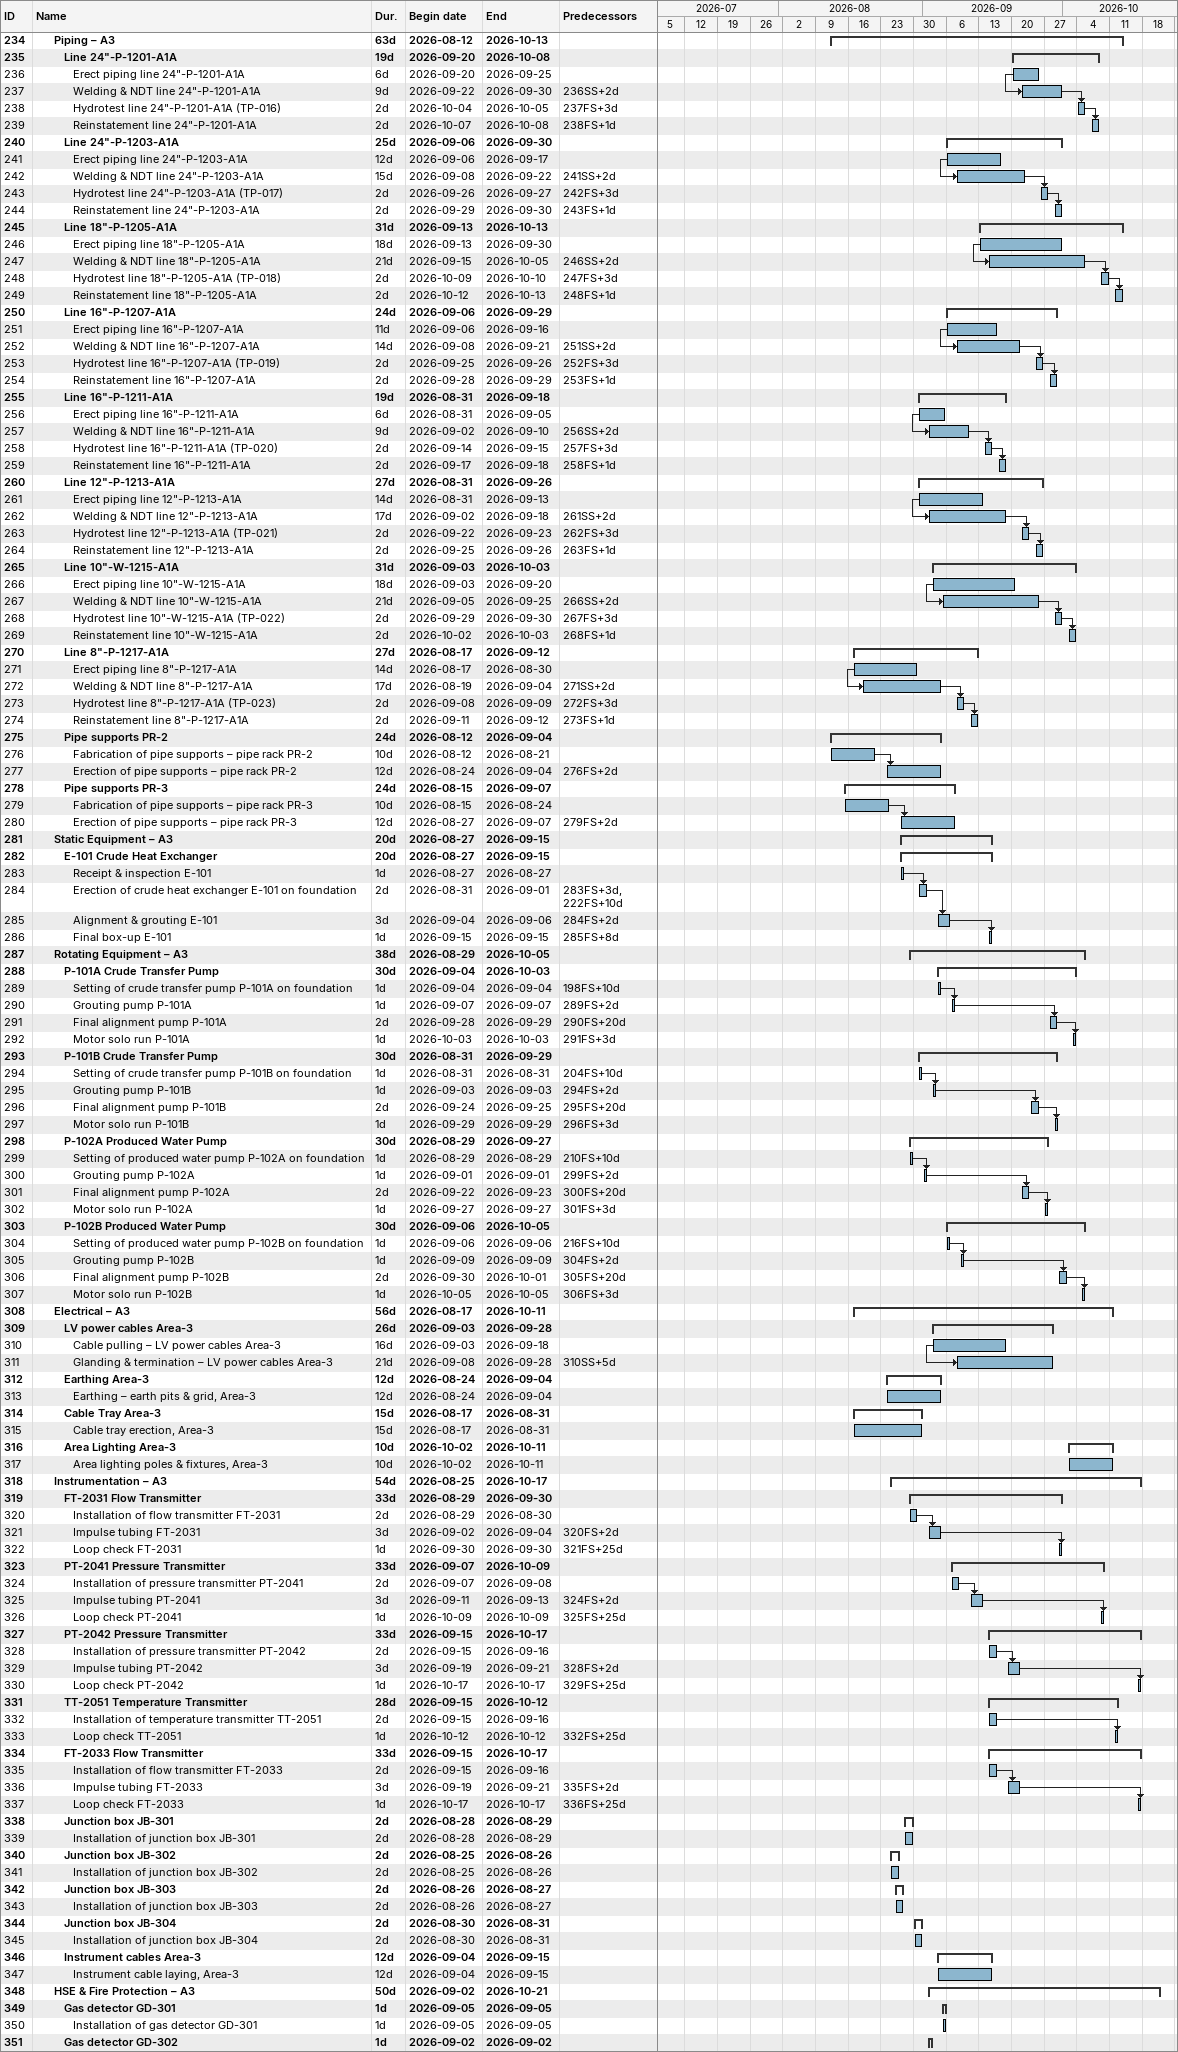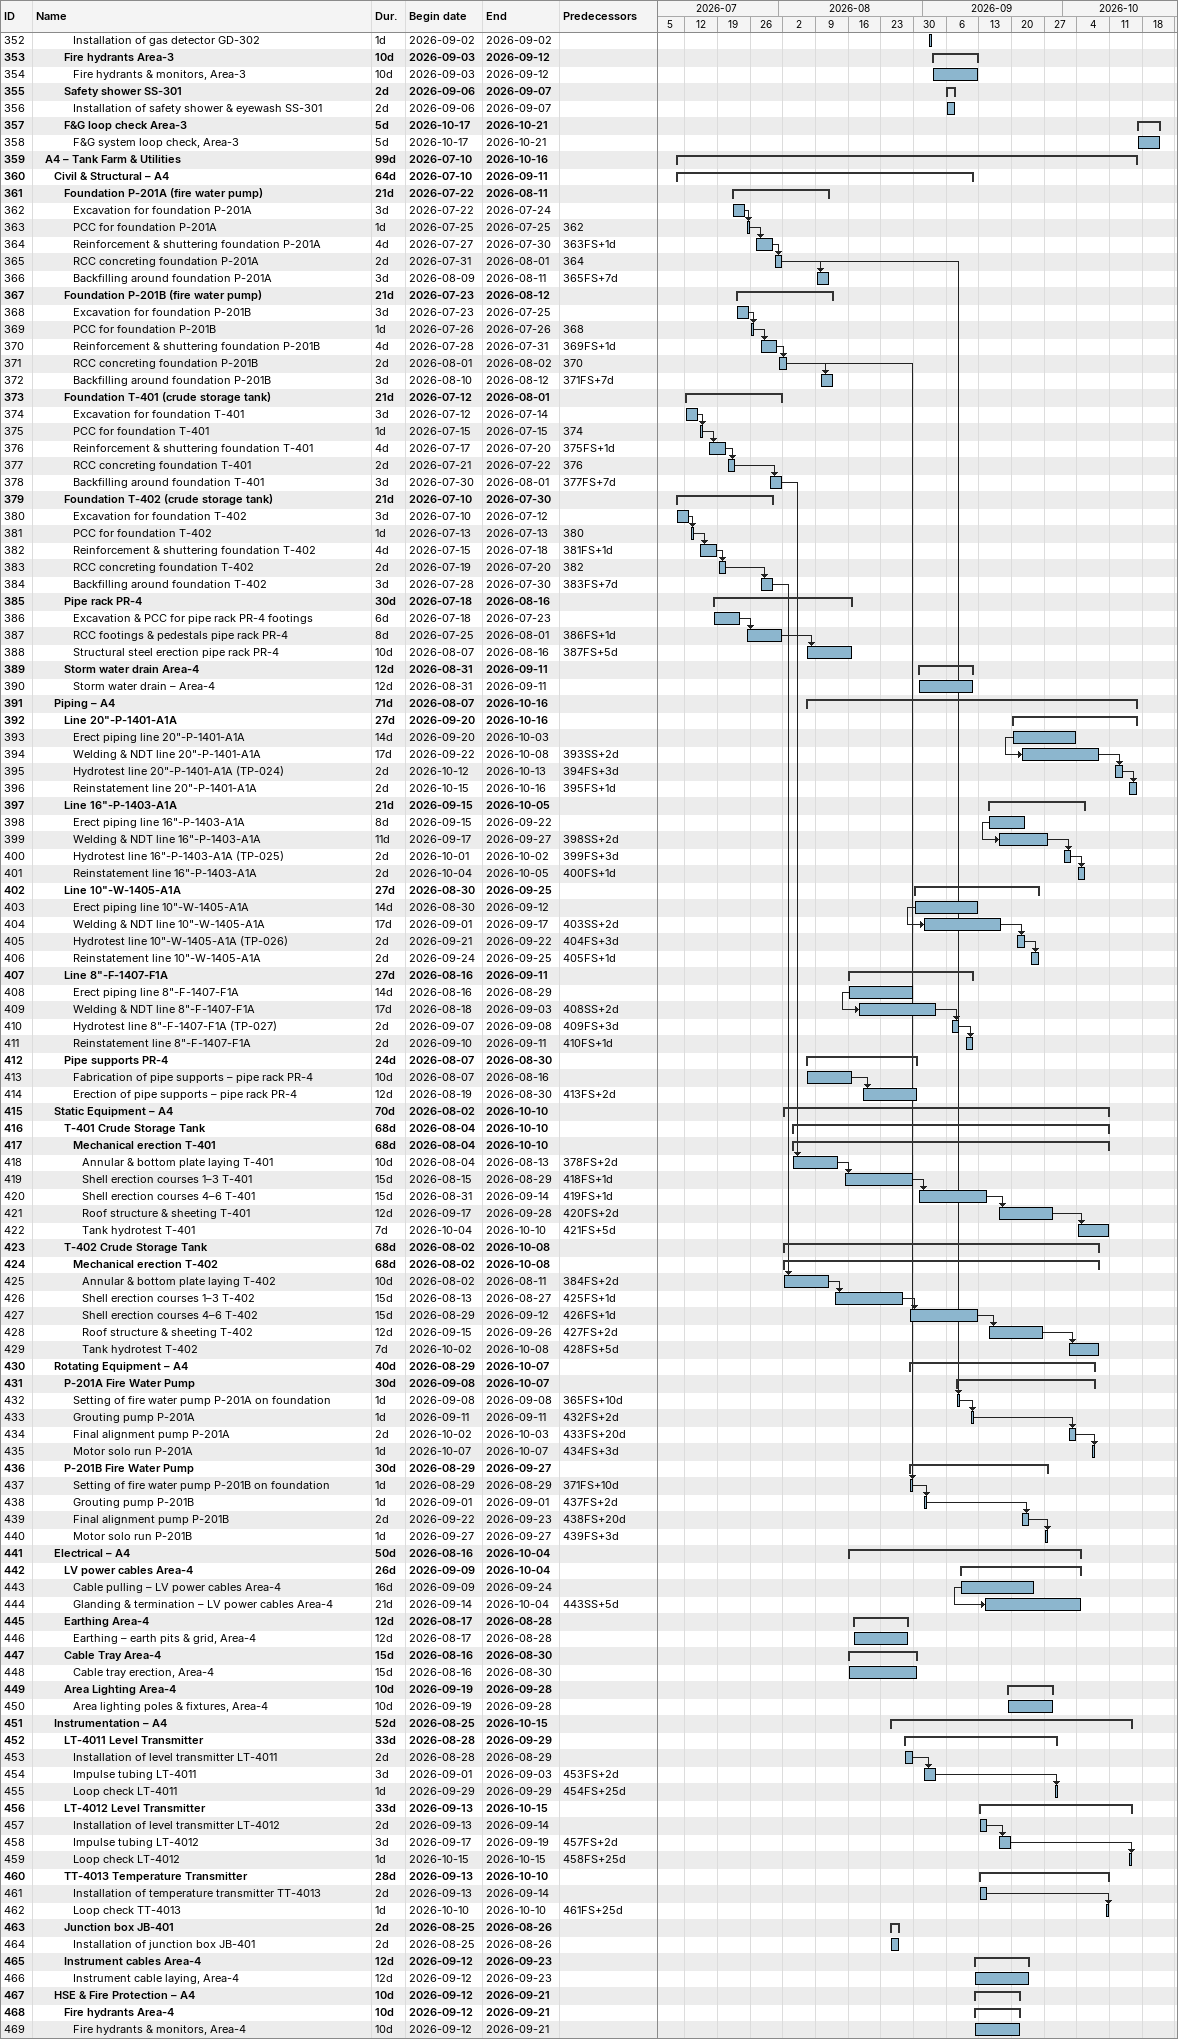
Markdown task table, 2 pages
| ID | Level | Task | Duration | Start | Finish | Predecessors |
|---|---|---|---|---|---|---|
| 234 | 3 | **Piping – A3** | 63d | 2026-08-12 | 2026-10-13 |  |
| 235 | 4 | **Line 24"-P-1201-A1A** | 19d | 2026-09-20 | 2026-10-08 |  |
| 236 | 5 | Erect piping line 24"-P-1201-A1A | 6d | 2026-09-20 | 2026-09-25 |  |
| 237 | 5 | Welding & NDT line 24"-P-1201-A1A | 9d | 2026-09-22 | 2026-09-30 | 236SS+2d |
| 238 | 5 | Hydrotest line 24"-P-1201-A1A (TP-016) | 2d | 2026-10-04 | 2026-10-05 | 237FS+3d |
| 239 | 5 | Reinstatement line 24"-P-1201-A1A | 2d | 2026-10-07 | 2026-10-08 | 238FS+1d |
| 240 | 4 | **Line 24"-P-1203-A1A** | 25d | 2026-09-06 | 2026-09-30 |  |
| 241 | 5 | Erect piping line 24"-P-1203-A1A | 12d | 2026-09-06 | 2026-09-17 |  |
| 242 | 5 | Welding & NDT line 24"-P-1203-A1A | 15d | 2026-09-08 | 2026-09-22 | 241SS+2d |
| 243 | 5 | Hydrotest line 24"-P-1203-A1A (TP-017) | 2d | 2026-09-26 | 2026-09-27 | 242FS+3d |
| 244 | 5 | Reinstatement line 24"-P-1203-A1A | 2d | 2026-09-29 | 2026-09-30 | 243FS+1d |
| 245 | 4 | **Line 18"-P-1205-A1A** | 31d | 2026-09-13 | 2026-10-13 |  |
| 246 | 5 | Erect piping line 18"-P-1205-A1A | 18d | 2026-09-13 | 2026-09-30 |  |
| 247 | 5 | Welding & NDT line 18"-P-1205-A1A | 21d | 2026-09-15 | 2026-10-05 | 246SS+2d |
| 248 | 5 | Hydrotest line 18"-P-1205-A1A (TP-018) | 2d | 2026-10-09 | 2026-10-10 | 247FS+3d |
| 249 | 5 | Reinstatement line 18"-P-1205-A1A | 2d | 2026-10-12 | 2026-10-13 | 248FS+1d |
| 250 | 4 | **Line 16"-P-1207-A1A** | 24d | 2026-09-06 | 2026-09-29 |  |
| 251 | 5 | Erect piping line 16"-P-1207-A1A | 11d | 2026-09-06 | 2026-09-16 |  |
| 252 | 5 | Welding & NDT line 16"-P-1207-A1A | 14d | 2026-09-08 | 2026-09-21 | 251SS+2d |
| 253 | 5 | Hydrotest line 16"-P-1207-A1A (TP-019) | 2d | 2026-09-25 | 2026-09-26 | 252FS+3d |
| 254 | 5 | Reinstatement line 16"-P-1207-A1A | 2d | 2026-09-28 | 2026-09-29 | 253FS+1d |
| 255 | 4 | **Line 16"-P-1211-A1A** | 19d | 2026-08-31 | 2026-09-18 |  |
| 256 | 5 | Erect piping line 16"-P-1211-A1A | 6d | 2026-08-31 | 2026-09-05 |  |
| 257 | 5 | Welding & NDT line 16"-P-1211-A1A | 9d | 2026-09-02 | 2026-09-10 | 256SS+2d |
| 258 | 5 | Hydrotest line 16"-P-1211-A1A (TP-020) | 2d | 2026-09-14 | 2026-09-15 | 257FS+3d |
| 259 | 5 | Reinstatement line 16"-P-1211-A1A | 2d | 2026-09-17 | 2026-09-18 | 258FS+1d |
| 260 | 4 | **Line 12"-P-1213-A1A** | 27d | 2026-08-31 | 2026-09-26 |  |
| 261 | 5 | Erect piping line 12"-P-1213-A1A | 14d | 2026-08-31 | 2026-09-13 |  |
| 262 | 5 | Welding & NDT line 12"-P-1213-A1A | 17d | 2026-09-02 | 2026-09-18 | 261SS+2d |
| 263 | 5 | Hydrotest line 12"-P-1213-A1A (TP-021) | 2d | 2026-09-22 | 2026-09-23 | 262FS+3d |
| 264 | 5 | Reinstatement line 12"-P-1213-A1A | 2d | 2026-09-25 | 2026-09-26 | 263FS+1d |
| 265 | 4 | **Line 10"-W-1215-A1A** | 31d | 2026-09-03 | 2026-10-03 |  |
| 266 | 5 | Erect piping line 10"-W-1215-A1A | 18d | 2026-09-03 | 2026-09-20 |  |
| 267 | 5 | Welding & NDT line 10"-W-1215-A1A | 21d | 2026-09-05 | 2026-09-25 | 266SS+2d |
| 268 | 5 | Hydrotest line 10"-W-1215-A1A (TP-022) | 2d | 2026-09-29 | 2026-09-30 | 267FS+3d |
| 269 | 5 | Reinstatement line 10"-W-1215-A1A | 2d | 2026-10-02 | 2026-10-03 | 268FS+1d |
| 270 | 4 | **Line 8"-P-1217-A1A** | 27d | 2026-08-17 | 2026-09-12 |  |
| 271 | 5 | Erect piping line 8"-P-1217-A1A | 14d | 2026-08-17 | 2026-08-30 |  |
| 272 | 5 | Welding & NDT line 8"-P-1217-A1A | 17d | 2026-08-19 | 2026-09-04 | 271SS+2d |
| 273 | 5 | Hydrotest line 8"-P-1217-A1A (TP-023) | 2d | 2026-09-08 | 2026-09-09 | 272FS+3d |
| 274 | 5 | Reinstatement line 8"-P-1217-A1A | 2d | 2026-09-11 | 2026-09-12 | 273FS+1d |
| 275 | 4 | **Pipe supports PR-2** | 24d | 2026-08-12 | 2026-09-04 |  |
| 276 | 5 | Fabrication of pipe supports – pipe rack PR-2 | 10d | 2026-08-12 | 2026-08-21 |  |
| 277 | 5 | Erection of pipe supports – pipe rack PR-2 | 12d | 2026-08-24 | 2026-09-04 | 276FS+2d |
| 278 | 4 | **Pipe supports PR-3** | 24d | 2026-08-15 | 2026-09-07 |  |
| 279 | 5 | Fabrication of pipe supports – pipe rack PR-3 | 10d | 2026-08-15 | 2026-08-24 |  |
| 280 | 5 | Erection of pipe supports – pipe rack PR-3 | 12d | 2026-08-27 | 2026-09-07 | 279FS+2d |
| 281 | 3 | **Static Equipment – A3** | 20d | 2026-08-27 | 2026-09-15 |  |
| 282 | 4 | **E-101 Crude Heat Exchanger** | 20d | 2026-08-27 | 2026-09-15 |  |
| 283 | 5 | Receipt & inspection E-101 | 1d | 2026-08-27 | 2026-08-27 |  |
| 284 | 5 | Erection of crude heat exchanger E-101 on foundation | 2d | 2026-08-31 | 2026-09-01 | 283FS+3d, 222FS+10d |
| 285 | 5 | Alignment & grouting E-101 | 3d | 2026-09-04 | 2026-09-06 | 284FS+2d |
| 286 | 5 | Final box-up E-101 | 1d | 2026-09-15 | 2026-09-15 | 285FS+8d |
| 287 | 3 | **Rotating Equipment – A3** | 38d | 2026-08-29 | 2026-10-05 |  |
| 288 | 4 | **P-101A Crude Transfer Pump** | 30d | 2026-09-04 | 2026-10-03 |  |
| 289 | 5 | Setting of crude transfer pump P-101A on foundation | 1d | 2026-09-04 | 2026-09-04 | 198FS+10d |
| 290 | 5 | Grouting pump P-101A | 1d | 2026-09-07 | 2026-09-07 | 289FS+2d |
| 291 | 5 | Final alignment pump P-101A | 2d | 2026-09-28 | 2026-09-29 | 290FS+20d |
| 292 | 5 | Motor solo run P-101A | 1d | 2026-10-03 | 2026-10-03 | 291FS+3d |
| 293 | 4 | **P-101B Crude Transfer Pump** | 30d | 2026-08-31 | 2026-09-29 |  |
| 294 | 5 | Setting of crude transfer pump P-101B on foundation | 1d | 2026-08-31 | 2026-08-31 | 204FS+10d |
| 295 | 5 | Grouting pump P-101B | 1d | 2026-09-03 | 2026-09-03 | 294FS+2d |
| 296 | 5 | Final alignment pump P-101B | 2d | 2026-09-24 | 2026-09-25 | 295FS+20d |
| 297 | 5 | Motor solo run P-101B | 1d | 2026-09-29 | 2026-09-29 | 296FS+3d |
| 298 | 4 | **P-102A Produced Water Pump** | 30d | 2026-08-29 | 2026-09-27 |  |
| 299 | 5 | Setting of produced water pump P-102A on foundation | 1d | 2026-08-29 | 2026-08-29 | 210FS+10d |
| 300 | 5 | Grouting pump P-102A | 1d | 2026-09-01 | 2026-09-01 | 299FS+2d |
| 301 | 5 | Final alignment pump P-102A | 2d | 2026-09-22 | 2026-09-23 | 300FS+20d |
| 302 | 5 | Motor solo run P-102A | 1d | 2026-09-27 | 2026-09-27 | 301FS+3d |
| 303 | 4 | **P-102B Produced Water Pump** | 30d | 2026-09-06 | 2026-10-05 |  |
| 304 | 5 | Setting of produced water pump P-102B on foundation | 1d | 2026-09-06 | 2026-09-06 | 216FS+10d |
| 305 | 5 | Grouting pump P-102B | 1d | 2026-09-09 | 2026-09-09 | 304FS+2d |
| 306 | 5 | Final alignment pump P-102B | 2d | 2026-09-30 | 2026-10-01 | 305FS+20d |
| 307 | 5 | Motor solo run P-102B | 1d | 2026-10-05 | 2026-10-05 | 306FS+3d |
| 308 | 3 | **Electrical – A3** | 56d | 2026-08-17 | 2026-10-11 |  |
| 309 | 4 | **LV power cables Area-3** | 26d | 2026-09-03 | 2026-09-28 |  |
| 310 | 5 | Cable pulling – LV power cables Area-3 | 16d | 2026-09-03 | 2026-09-18 |  |
| 311 | 5 | Glanding & termination – LV power cables Area-3 | 21d | 2026-09-08 | 2026-09-28 | 310SS+5d |
| 312 | 4 | **Earthing Area-3** | 12d | 2026-08-24 | 2026-09-04 |  |
| 313 | 5 | Earthing – earth pits & grid, Area-3 | 12d | 2026-08-24 | 2026-09-04 |  |
| 314 | 4 | **Cable Tray Area-3** | 15d | 2026-08-17 | 2026-08-31 |  |
| 315 | 5 | Cable tray erection, Area-3 | 15d | 2026-08-17 | 2026-08-31 |  |
| 316 | 4 | **Area Lighting Area-3** | 10d | 2026-10-02 | 2026-10-11 |  |
| 317 | 5 | Area lighting poles & fixtures, Area-3 | 10d | 2026-10-02 | 2026-10-11 |  |
| 318 | 3 | **Instrumentation – A3** | 54d | 2026-08-25 | 2026-10-17 |  |
| 319 | 4 | **FT-2031 Flow Transmitter** | 33d | 2026-08-29 | 2026-09-30 |  |
| 320 | 5 | Installation of flow transmitter FT-2031 | 2d | 2026-08-29 | 2026-08-30 |  |
| 321 | 5 | Impulse tubing FT-2031 | 3d | 2026-09-02 | 2026-09-04 | 320FS+2d |
| 322 | 5 | Loop check FT-2031 | 1d | 2026-09-30 | 2026-09-30 | 321FS+25d |
| 323 | 4 | **PT-2041 Pressure Transmitter** | 33d | 2026-09-07 | 2026-10-09 |  |
| 324 | 5 | Installation of pressure transmitter PT-2041 | 2d | 2026-09-07 | 2026-09-08 |  |
| 325 | 5 | Impulse tubing PT-2041 | 3d | 2026-09-11 | 2026-09-13 | 324FS+2d |
| 326 | 5 | Loop check PT-2041 | 1d | 2026-10-09 | 2026-10-09 | 325FS+25d |
| 327 | 4 | **PT-2042 Pressure Transmitter** | 33d | 2026-09-15 | 2026-10-17 |  |
| 328 | 5 | Installation of pressure transmitter PT-2042 | 2d | 2026-09-15 | 2026-09-16 |  |
| 329 | 5 | Impulse tubing PT-2042 | 3d | 2026-09-19 | 2026-09-21 | 328FS+2d |
| 330 | 5 | Loop check PT-2042 | 1d | 2026-10-17 | 2026-10-17 | 329FS+25d |
| 331 | 4 | **TT-2051 Temperature Transmitter** | 28d | 2026-09-15 | 2026-10-12 |  |
| 332 | 5 | Installation of temperature transmitter TT-2051 | 2d | 2026-09-15 | 2026-09-16 |  |
| 333 | 5 | Loop check TT-2051 | 1d | 2026-10-12 | 2026-10-12 | 332FS+25d |
| 334 | 4 | **FT-2033 Flow Transmitter** | 33d | 2026-09-15 | 2026-10-17 |  |
| 335 | 5 | Installation of flow transmitter FT-2033 | 2d | 2026-09-15 | 2026-09-16 |  |
| 336 | 5 | Impulse tubing FT-2033 | 3d | 2026-09-19 | 2026-09-21 | 335FS+2d |
| 337 | 5 | Loop check FT-2033 | 1d | 2026-10-17 | 2026-10-17 | 336FS+25d |
| 338 | 4 | **Junction box JB-301** | 2d | 2026-08-28 | 2026-08-29 |  |
| 339 | 5 | Installation of junction box JB-301 | 2d | 2026-08-28 | 2026-08-29 |  |
| 340 | 4 | **Junction box JB-302** | 2d | 2026-08-25 | 2026-08-26 |  |
| 341 | 5 | Installation of junction box JB-302 | 2d | 2026-08-25 | 2026-08-26 |  |
| 342 | 4 | **Junction box JB-303** | 2d | 2026-08-26 | 2026-08-27 |  |
| 343 | 5 | Installation of junction box JB-303 | 2d | 2026-08-26 | 2026-08-27 |  |
| 344 | 4 | **Junction box JB-304** | 2d | 2026-08-30 | 2026-08-31 |  |
| 345 | 5 | Installation of junction box JB-304 | 2d | 2026-08-30 | 2026-08-31 |  |
| 346 | 4 | **Instrument cables Area-3** | 12d | 2026-09-04 | 2026-09-15 |  |
| 347 | 5 | Instrument cable laying, Area-3 | 12d | 2026-09-04 | 2026-09-15 |  |
| 348 | 3 | **HSE & Fire Protection – A3** | 50d | 2026-09-02 | 2026-10-21 |  |
| 349 | 4 | **Gas detector GD-301** | 1d | 2026-09-05 | 2026-09-05 |  |
| 350 | 5 | Installation of gas detector GD-301 | 1d | 2026-09-05 | 2026-09-05 |  |
| 351 | 4 | **Gas detector GD-302** | 1d | 2026-09-02 | 2026-09-02 |  |
| 352 | 5 | Installation of gas detector GD-302 | 1d | 2026-09-02 | 2026-09-02 |  |
| 353 | 4 | **Fire hydrants Area-3** | 10d | 2026-09-03 | 2026-09-12 |  |
| 354 | 5 | Fire hydrants & monitors, Area-3 | 10d | 2026-09-03 | 2026-09-12 |  |
| 355 | 4 | **Safety shower SS-301** | 2d | 2026-09-06 | 2026-09-07 |  |
| 356 | 5 | Installation of safety shower & eyewash SS-301 | 2d | 2026-09-06 | 2026-09-07 |  |
| 357 | 4 | **F&G loop check Area-3** | 5d | 2026-10-17 | 2026-10-21 |  |
| 358 | 5 | F&G system loop check, Area-3 | 5d | 2026-10-17 | 2026-10-21 |  |
| 359 | 2 | **A4 – Tank Farm & Utilities** | 99d | 2026-07-10 | 2026-10-16 |  |
| 360 | 3 | **Civil & Structural – A4** | 64d | 2026-07-10 | 2026-09-11 |  |
| 361 | 4 | **Foundation P-201A (fire water pump)** | 21d | 2026-07-22 | 2026-08-11 |  |
| 362 | 5 | Excavation for foundation P-201A | 3d | 2026-07-22 | 2026-07-24 |  |
| 363 | 5 | PCC for foundation P-201A | 1d | 2026-07-25 | 2026-07-25 | 362 |
| 364 | 5 | Reinforcement & shuttering foundation P-201A | 4d | 2026-07-27 | 2026-07-30 | 363FS+1d |
| 365 | 5 | RCC concreting foundation P-201A | 2d | 2026-07-31 | 2026-08-01 | 364 |
| 366 | 5 | Backfilling around foundation P-201A | 3d | 2026-08-09 | 2026-08-11 | 365FS+7d |
| 367 | 4 | **Foundation P-201B (fire water pump)** | 21d | 2026-07-23 | 2026-08-12 |  |
| 368 | 5 | Excavation for foundation P-201B | 3d | 2026-07-23 | 2026-07-25 |  |
| 369 | 5 | PCC for foundation P-201B | 1d | 2026-07-26 | 2026-07-26 | 368 |
| 370 | 5 | Reinforcement & shuttering foundation P-201B | 4d | 2026-07-28 | 2026-07-31 | 369FS+1d |
| 371 | 5 | RCC concreting foundation P-201B | 2d | 2026-08-01 | 2026-08-02 | 370 |
| 372 | 5 | Backfilling around foundation P-201B | 3d | 2026-08-10 | 2026-08-12 | 371FS+7d |
| 373 | 4 | **Foundation T-401 (crude storage tank)** | 21d | 2026-07-12 | 2026-08-01 |  |
| 374 | 5 | Excavation for foundation T-401 | 3d | 2026-07-12 | 2026-07-14 |  |
| 375 | 5 | PCC for foundation T-401 | 1d | 2026-07-15 | 2026-07-15 | 374 |
| 376 | 5 | Reinforcement & shuttering foundation T-401 | 4d | 2026-07-17 | 2026-07-20 | 375FS+1d |
| 377 | 5 | RCC concreting foundation T-401 | 2d | 2026-07-21 | 2026-07-22 | 376 |
| 378 | 5 | Backfilling around foundation T-401 | 3d | 2026-07-30 | 2026-08-01 | 377FS+7d |
| 379 | 4 | **Foundation T-402 (crude storage tank)** | 21d | 2026-07-10 | 2026-07-30 |  |
| 380 | 5 | Excavation for foundation T-402 | 3d | 2026-07-10 | 2026-07-12 |  |
| 381 | 5 | PCC for foundation T-402 | 1d | 2026-07-13 | 2026-07-13 | 380 |
| 382 | 5 | Reinforcement & shuttering foundation T-402 | 4d | 2026-07-15 | 2026-07-18 | 381FS+1d |
| 383 | 5 | RCC concreting foundation T-402 | 2d | 2026-07-19 | 2026-07-20 | 382 |
| 384 | 5 | Backfilling around foundation T-402 | 3d | 2026-07-28 | 2026-07-30 | 383FS+7d |
| 385 | 4 | **Pipe rack PR-4** | 30d | 2026-07-18 | 2026-08-16 |  |
| 386 | 5 | Excavation & PCC for pipe rack PR-4 footings | 6d | 2026-07-18 | 2026-07-23 |  |
| 387 | 5 | RCC footings & pedestals pipe rack PR-4 | 8d | 2026-07-25 | 2026-08-01 | 386FS+1d |
| 388 | 5 | Structural steel erection pipe rack PR-4 | 10d | 2026-08-07 | 2026-08-16 | 387FS+5d |
| 389 | 4 | **Storm water drain Area-4** | 12d | 2026-08-31 | 2026-09-11 |  |
| 390 | 5 | Storm water drain – Area-4 | 12d | 2026-08-31 | 2026-09-11 |  |
| 391 | 3 | **Piping – A4** | 71d | 2026-08-07 | 2026-10-16 |  |
| 392 | 4 | **Line 20"-P-1401-A1A** | 27d | 2026-09-20 | 2026-10-16 |  |
| 393 | 5 | Erect piping line 20"-P-1401-A1A | 14d | 2026-09-20 | 2026-10-03 |  |
| 394 | 5 | Welding & NDT line 20"-P-1401-A1A | 17d | 2026-09-22 | 2026-10-08 | 393SS+2d |
| 395 | 5 | Hydrotest line 20"-P-1401-A1A (TP-024) | 2d | 2026-10-12 | 2026-10-13 | 394FS+3d |
| 396 | 5 | Reinstatement line 20"-P-1401-A1A | 2d | 2026-10-15 | 2026-10-16 | 395FS+1d |
| 397 | 4 | **Line 16"-P-1403-A1A** | 21d | 2026-09-15 | 2026-10-05 |  |
| 398 | 5 | Erect piping line 16"-P-1403-A1A | 8d | 2026-09-15 | 2026-09-22 |  |
| 399 | 5 | Welding & NDT line 16"-P-1403-A1A | 11d | 2026-09-17 | 2026-09-27 | 398SS+2d |
| 400 | 5 | Hydrotest line 16"-P-1403-A1A (TP-025) | 2d | 2026-10-01 | 2026-10-02 | 399FS+3d |
| 401 | 5 | Reinstatement line 16"-P-1403-A1A | 2d | 2026-10-04 | 2026-10-05 | 400FS+1d |
| 402 | 4 | **Line 10"-W-1405-A1A** | 27d | 2026-08-30 | 2026-09-25 |  |
| 403 | 5 | Erect piping line 10"-W-1405-A1A | 14d | 2026-08-30 | 2026-09-12 |  |
| 404 | 5 | Welding & NDT line 10"-W-1405-A1A | 17d | 2026-09-01 | 2026-09-17 | 403SS+2d |
| 405 | 5 | Hydrotest line 10"-W-1405-A1A (TP-026) | 2d | 2026-09-21 | 2026-09-22 | 404FS+3d |
| 406 | 5 | Reinstatement line 10"-W-1405-A1A | 2d | 2026-09-24 | 2026-09-25 | 405FS+1d |
| 407 | 4 | **Line 8"-F-1407-F1A** | 27d | 2026-08-16 | 2026-09-11 |  |
| 408 | 5 | Erect piping line 8"-F-1407-F1A | 14d | 2026-08-16 | 2026-08-29 |  |
| 409 | 5 | Welding & NDT line 8"-F-1407-F1A | 17d | 2026-08-18 | 2026-09-03 | 408SS+2d |
| 410 | 5 | Hydrotest line 8"-F-1407-F1A (TP-027) | 2d | 2026-09-07 | 2026-09-08 | 409FS+3d |
| 411 | 5 | Reinstatement line 8"-F-1407-F1A | 2d | 2026-09-10 | 2026-09-11 | 410FS+1d |
| 412 | 4 | **Pipe supports PR-4** | 24d | 2026-08-07 | 2026-08-30 |  |
| 413 | 5 | Fabrication of pipe supports – pipe rack PR-4 | 10d | 2026-08-07 | 2026-08-16 |  |
| 414 | 5 | Erection of pipe supports – pipe rack PR-4 | 12d | 2026-08-19 | 2026-08-30 | 413FS+2d |
| 415 | 3 | **Static Equipment – A4** | 70d | 2026-08-02 | 2026-10-10 |  |
| 416 | 4 | **T-401 Crude Storage Tank** | 68d | 2026-08-04 | 2026-10-10 |  |
| 417 | 5 | **Mechanical erection T-401** | 68d | 2026-08-04 | 2026-10-10 |  |
| 418 | 6 | Annular & bottom plate laying T-401 | 10d | 2026-08-04 | 2026-08-13 | 378FS+2d |
| 419 | 6 | Shell erection courses 1–3 T-401 | 15d | 2026-08-15 | 2026-08-29 | 418FS+1d |
| 420 | 6 | Shell erection courses 4–6 T-401 | 15d | 2026-08-31 | 2026-09-14 | 419FS+1d |
| 421 | 6 | Roof structure & sheeting T-401 | 12d | 2026-09-17 | 2026-09-28 | 420FS+2d |
| 422 | 6 | Tank hydrotest T-401 | 7d | 2026-10-04 | 2026-10-10 | 421FS+5d |
| 423 | 4 | **T-402 Crude Storage Tank** | 68d | 2026-08-02 | 2026-10-08 |  |
| 424 | 5 | **Mechanical erection T-402** | 68d | 2026-08-02 | 2026-10-08 |  |
| 425 | 6 | Annular & bottom plate laying T-402 | 10d | 2026-08-02 | 2026-08-11 | 384FS+2d |
| 426 | 6 | Shell erection courses 1–3 T-402 | 15d | 2026-08-13 | 2026-08-27 | 425FS+1d |
| 427 | 6 | Shell erection courses 4–6 T-402 | 15d | 2026-08-29 | 2026-09-12 | 426FS+1d |
| 428 | 6 | Roof structure & sheeting T-402 | 12d | 2026-09-15 | 2026-09-26 | 427FS+2d |
| 429 | 6 | Tank hydrotest T-402 | 7d | 2026-10-02 | 2026-10-08 | 428FS+5d |
| 430 | 3 | **Rotating Equipment – A4** | 40d | 2026-08-29 | 2026-10-07 |  |
| 431 | 4 | **P-201A Fire Water Pump** | 30d | 2026-09-08 | 2026-10-07 |  |
| 432 | 5 | Setting of fire water pump P-201A on foundation | 1d | 2026-09-08 | 2026-09-08 | 365FS+10d |
| 433 | 5 | Grouting pump P-201A | 1d | 2026-09-11 | 2026-09-11 | 432FS+2d |
| 434 | 5 | Final alignment pump P-201A | 2d | 2026-10-02 | 2026-10-03 | 433FS+20d |
| 435 | 5 | Motor solo run P-201A | 1d | 2026-10-07 | 2026-10-07 | 434FS+3d |
| 436 | 4 | **P-201B Fire Water Pump** | 30d | 2026-08-29 | 2026-09-27 |  |
| 437 | 5 | Setting of fire water pump P-201B on foundation | 1d | 2026-08-29 | 2026-08-29 | 371FS+10d |
| 438 | 5 | Grouting pump P-201B | 1d | 2026-09-01 | 2026-09-01 | 437FS+2d |
| 439 | 5 | Final alignment pump P-201B | 2d | 2026-09-22 | 2026-09-23 | 438FS+20d |
| 440 | 5 | Motor solo run P-201B | 1d | 2026-09-27 | 2026-09-27 | 439FS+3d |
| 441 | 3 | **Electrical – A4** | 50d | 2026-08-16 | 2026-10-04 |  |
| 442 | 4 | **LV power cables Area-4** | 26d | 2026-09-09 | 2026-10-04 |  |
| 443 | 5 | Cable pulling – LV power cables Area-4 | 16d | 2026-09-09 | 2026-09-24 |  |
| 444 | 5 | Glanding & termination – LV power cables Area-4 | 21d | 2026-09-14 | 2026-10-04 | 443SS+5d |
| 445 | 4 | **Earthing Area-4** | 12d | 2026-08-17 | 2026-08-28 |  |
| 446 | 5 | Earthing – earth pits & grid, Area-4 | 12d | 2026-08-17 | 2026-08-28 |  |
| 447 | 4 | **Cable Tray Area-4** | 15d | 2026-08-16 | 2026-08-30 |  |
| 448 | 5 | Cable tray erection, Area-4 | 15d | 2026-08-16 | 2026-08-30 |  |
| 449 | 4 | **Area Lighting Area-4** | 10d | 2026-09-19 | 2026-09-28 |  |
| 450 | 5 | Area lighting poles & fixtures, Area-4 | 10d | 2026-09-19 | 2026-09-28 |  |
| 451 | 3 | **Instrumentation – A4** | 52d | 2026-08-25 | 2026-10-15 |  |
| 452 | 4 | **LT-4011 Level Transmitter** | 33d | 2026-08-28 | 2026-09-29 |  |
| 453 | 5 | Installation of level transmitter LT-4011 | 2d | 2026-08-28 | 2026-08-29 |  |
| 454 | 5 | Impulse tubing LT-4011 | 3d | 2026-09-01 | 2026-09-03 | 453FS+2d |
| 455 | 5 | Loop check LT-4011 | 1d | 2026-09-29 | 2026-09-29 | 454FS+25d |
| 456 | 4 | **LT-4012 Level Transmitter** | 33d | 2026-09-13 | 2026-10-15 |  |
| 457 | 5 | Installation of level transmitter LT-4012 | 2d | 2026-09-13 | 2026-09-14 |  |
| 458 | 5 | Impulse tubing LT-4012 | 3d | 2026-09-17 | 2026-09-19 | 457FS+2d |
| 459 | 5 | Loop check LT-4012 | 1d | 2026-10-15 | 2026-10-15 | 458FS+25d |
| 460 | 4 | **TT-4013 Temperature Transmitter** | 28d | 2026-09-13 | 2026-10-10 |  |
| 461 | 5 | Installation of temperature transmitter TT-4013 | 2d | 2026-09-13 | 2026-09-14 |  |
| 462 | 5 | Loop check TT-4013 | 1d | 2026-10-10 | 2026-10-10 | 461FS+25d |
| 463 | 4 | **Junction box JB-401** | 2d | 2026-08-25 | 2026-08-26 |  |
| 464 | 5 | Installation of junction box JB-401 | 2d | 2026-08-25 | 2026-08-26 |  |
| 465 | 4 | **Instrument cables Area-4** | 12d | 2026-09-12 | 2026-09-23 |  |
| 466 | 5 | Instrument cable laying, Area-4 | 12d | 2026-09-12 | 2026-09-23 |  |
| 467 | 3 | **HSE & Fire Protection – A4** | 10d | 2026-09-12 | 2026-09-21 |  |
| 468 | 4 | **Fire hydrants Area-4** | 10d | 2026-09-12 | 2026-09-21 |  |
| 469 | 5 | Fire hydrants & monitors, Area-4 | 10d | 2026-09-12 | 2026-09-21 |  |
